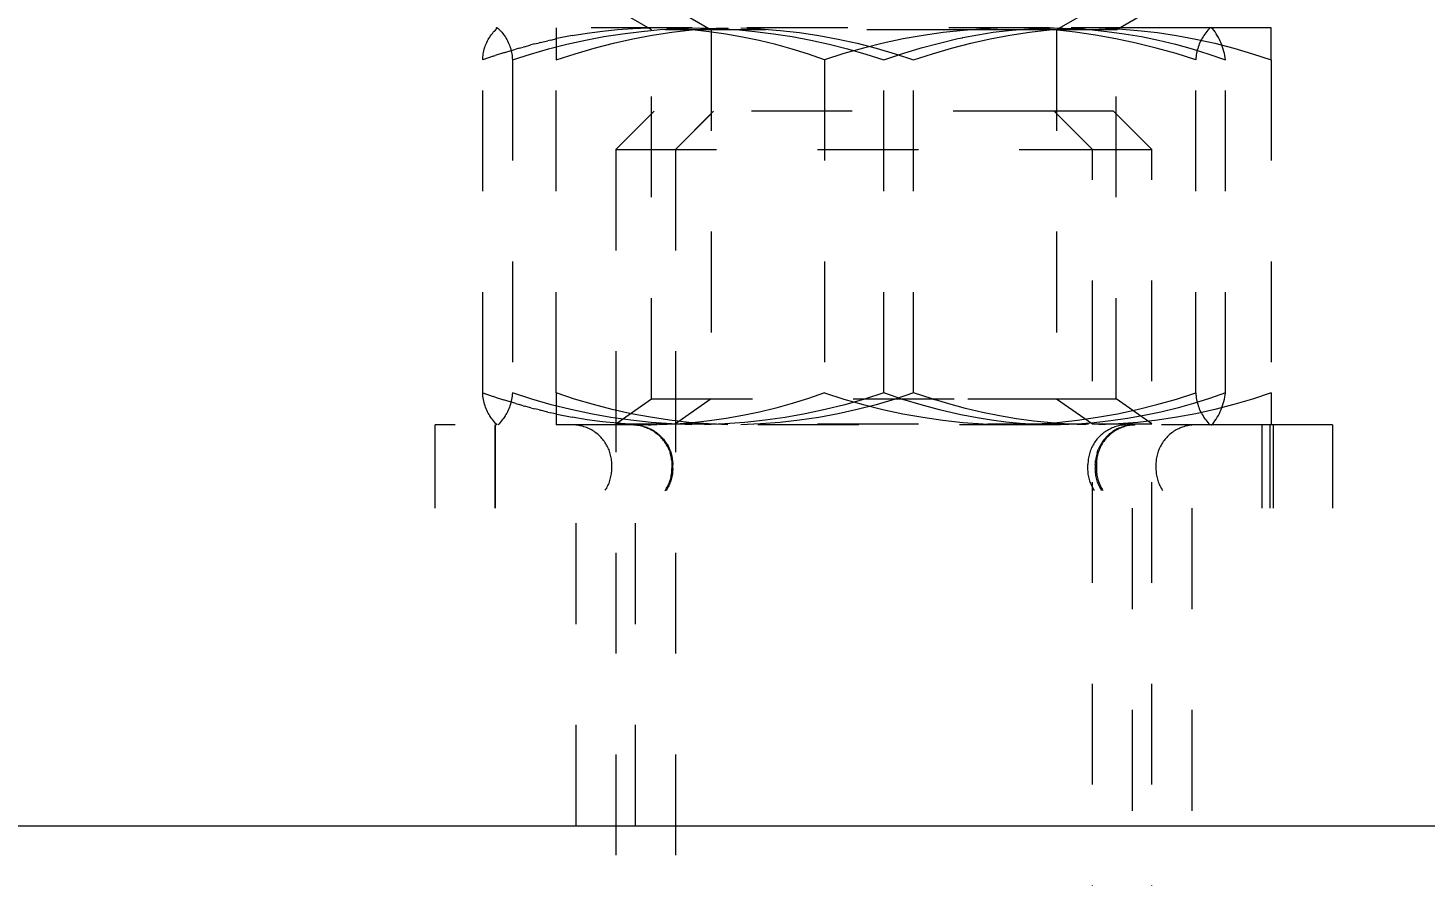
# Model space of a CAD drawing. Header units: inches. Extents: x -8 to 201, y -1 to 136.
# Drawn here: x 179.395 to 180.78, y 107.907 to 108.749 of the extents above; entities that cross this region are included whole.
import ezdxf

# ---------------------------------------------------------------- set-up
doc = ezdxf.new("R2010")
doc.units = ezdxf.units.IN
doc.linetypes.add('HIDDEN', pattern=[1.905, 1.27, -0.635])
for name, color, linetype, lineweight in [('ZANO_R', 7, 'Continuous', 0), ('ZANO_R_przerywana', 250, 'HIDDEN', 0), ('ZANO_W', 1, 'Continuous', 0)]:
    doc.layers.add(name, color=color, linetype=linetype, lineweight=lineweight)
doc.styles.get("Standard").update_dxf_attribs({"font": 'arial.ttf'})
doc.dimstyles.new('amerykanie', dxfattribs={"dimtxt": 50, "dimasz": 50, "dimexe": 0.5, "dimexo": 0.5, "dimgap": 1, "dimtad": 1, "dimdec": 0, "dimzin": 0, "dimlunit": 5, "dimtxsty": 'Standard', "dimcen": 0.09, "dimclrd": 1, "dimclre": 1, "dimclrt": 1, "dimazin": 0, "dimtfac": 1, "dimtdec": 0, "dimtmove": 0, "dimatfit": 3, "dimfxl": 1, "dimtzin": 0, "dimarcsym": 1})

# ---------------------------------------------------------------- blocks, each defined once
blk = doc.blocks.new('*D476')
at = {"layer": 'ZANO_W', "color": 1, "lineweight": -2}
for p, q in [((180.8687, 125.6746), (185.5206, 125.6746)), ((185.0206, 124.6746), (185.0206, 108.9573)), ((182.2336, 107.9573), (185.5206, 107.9573))]:
    blk.add_line(p, q, dxfattribs=at)
at = {"layer": 'ZANO_W', "color": 1}
for points in [[(185.1872, 124.6746), (184.8539, 124.6746), (185.0206, 125.6746)], [(184.8539, 108.9573), (185.1872, 108.9573), (185.0206, 107.9573)]]:
    blk.add_solid(points, dxfattribs=at)
at = {"layer": 'ZANO_W', "color": 1, "insert": (183.6803, 116.816), "char_height": 1.625, "attachment_point": 5, "rotation": 90}
blk.add_mtext('17 11/16', dxfattribs=at)
blk = doc.blocks.new('*D477')
at = {"layer": 'ZANO_W', "color": 1, "lineweight": -2}
blk.add_arc((154.9429, 107.9573), 5.9376, 93.97094, 170.33898, dxfattribs=at)
at = {"layer": 'ZANO_W', "color": 1}
for points in [[(154.5292, 113.7141), (154.5342, 114.0474), (155.5316, 113.8657)], [(148.9234, 108.9678), (149.2555, 108.9397), (149.0053, 107.9573)]]:
    blk.add_solid(points, dxfattribs=at)
at = {"layer": 'ZANO_W', "color": 1, "insert": (150.0585, 113.3526), "char_height": 1.625, "attachment_point": 5, "rotation": 42.155}
blk.add_mtext("95%%d41'", dxfattribs=at)

msp = doc.modelspace()

# ---------------------------------------------------------------- linework, layer by layer
at = {"layer": 'ZANO_R'}
msp.add_line((152.81072, 107.95732), (184.30819, 107.95732), dxfattribs=at)
msp.add_lwpolyline([(-3.00331, 107.95732), (188.98537, 107.95732)], dxfattribs=at)
at = {"layer": 'ZANO_R_przerywana', "ltscale": 0.05}
for p, q in [((180.00933, 108.74868), (179.97495, 108.76853)), ((180.03403, 108.76852), (180.07178, 108.74672)), ((180.45209, 108.76853), (180.41432, 108.74672)), ((180.47337, 108.74672), (180.51113, 108.76852)), ((179.85688, 108.74555), (179.85792, 108.74663)), ((179.85792, 108.74663), (179.85898, 108.74768)), ((179.85867, 108.7484), (179.85917, 108.74869)), ((179.85898, 108.74768), (179.86009, 108.74869)), ((179.85962, 108.74869), (179.85919, 108.74869)), ((179.86009, 108.74869), (179.86119, 108.74768)), ((180.05299, 108.74869), (179.86056, 108.74869)), ((179.86119, 108.74768), (179.86226, 108.74663)), ((179.86226, 108.74663), (179.86329, 108.74555)), ((179.91823, 108.74869), (179.91823, 108.71704)), ((179.96404, 108.74564), (179.97911, 108.74716)), ((179.97911, 108.74716), (179.99423, 108.74816)), ((179.99423, 108.74816), (180.00937, 108.74865)), ((180.00272, 108.7453), (180.0214, 108.74702)), ((180.01018, 108.74869), (180.00906, 108.74869)), ((180.00937, 108.74869), (180.00934, 108.74869)), ((180.01272, 108.74672), (180.00937, 108.74866)), ((180.01272, 108.38078), (180.01272, 108.74672)), ((180.32616, 108.74672), (180.01275, 108.74672)), ((180.02784, 108.74848), (180.02027, 108.74865)), ((180.0214, 108.74702), (180.04012, 108.74815)), ((180.03542, 108.74818), (180.02784, 108.74848)), ((180.03293, 108.74436), (180.05248, 108.74669)), ((180.05298, 108.7468), (180.03618, 108.74814)), ((180.04012, 108.74815), (180.05886, 108.74869)), ((180.05414, 108.74685), (180.05248, 108.7467)), ((180.06973, 108.74492), (180.05298, 108.7468)), ((180.05338, 108.74677), (180.06515, 108.74769)), ((180.05886, 108.74869), (180.07761, 108.74815)), ((180.4073, 108.74869), (180.06472, 108.74869)), ((180.06515, 108.74769), (180.07694, 108.74832)), ((180.07178, 108.74672), (180.07178, 108.38078)), ((180.07694, 108.74832), (180.08875, 108.74864)), ((180.07761, 108.74815), (180.09633, 108.74702)), ((180.09633, 108.74702), (180.115, 108.7453)), ((180.10143, 108.74865), (180.12083, 108.7478)), ((180.12083, 108.7478), (180.14019, 108.74627)), ((180.14019, 108.74627), (180.15948, 108.74408)), ((180.32202, 108.74631), (180.30195, 108.74412)), ((180.34214, 108.74782), (180.32202, 108.74631)), ((180.38992, 108.74672), (180.32616, 108.74672)), ((180.36231, 108.74865), (180.34214, 108.74782)), ((180.35145, 108.74436), (180.3666, 108.74622)), ((180.3666, 108.74622), (180.3818, 108.74756)), ((180.38693, 108.74833), (180.37425, 108.74865)), ((180.3818, 108.74756), (180.39704, 108.74838)), ((180.3996, 108.74769), (180.38693, 108.74833)), ((180.38745, 108.74439), (180.40703, 108.74671)), ((180.40848, 108.74672), (180.38992, 108.74672)), ((180.39704, 108.74838), (180.41229, 108.74869)), ((180.41225, 108.74674), (180.3996, 108.74769)), ((180.40692, 108.74869), (180.40677, 108.74869)), ((180.40692, 108.74865), (180.41107, 108.74869)), ((180.40715, 108.74672), (180.41926, 108.74768)), ((180.41305, 108.74672), (180.40848, 108.74672)), ((180.41229, 108.74869), (180.4296, 108.74814)), ((180.43274, 108.74441), (180.4124, 108.74672)), ((180.41409, 108.74672), (180.41305, 108.74672)), ((180.41429, 108.74672), (180.41409, 108.74672)), ((180.47337, 108.74672), (180.41429, 108.74672)), ((180.41429, 108.74672), (180.41432, 108.74672)), ((180.41431, 108.74672), (180.41429, 108.74672)), ((180.41432, 108.74672), (180.41431, 108.74672)), ((180.41431, 108.74672), (180.41431, 108.74672)), ((180.41432, 108.74672), (180.41432, 108.38078)), ((180.52868, 108.74869), (180.41798, 108.74869)), ((180.41926, 108.74768), (180.43139, 108.74832)), ((180.4296, 108.74814), (180.44687, 108.747)), ((180.43139, 108.74832), (180.44353, 108.74865)), ((180.44687, 108.747), (180.4641, 108.74528)), ((180.45628, 108.74864), (180.47562, 108.74777)), ((180.47337, 108.38078), (180.47337, 108.74672)), ((180.47562, 108.74777), (180.49492, 108.74624)), ((180.49492, 108.74624), (180.51415, 108.74403)), ((180.55856, 108.74869), (180.52868, 108.74869)), ((180.56576, 108.74869), (180.55856, 108.74869)), ((180.56426, 108.74632), (180.56321, 108.7451)), ((180.56535, 108.74751), (180.56426, 108.74632)), ((180.56648, 108.74865), (180.56535, 108.74751)), ((180.56743, 108.74869), (180.56576, 108.74869)), ((180.56754, 108.74863), (180.56742, 108.74865)), ((180.56779, 108.74869), (180.56743, 108.74869)), ((180.56766, 108.74861), (180.56754, 108.74863)), ((180.56778, 108.74858), (180.56766, 108.74861)), ((180.56789, 108.74855), (180.56778, 108.74858)), ((180.56786, 108.74869), (180.56779, 108.74869)), ((180.62692, 108.74869), (180.56785, 108.74869)), ((180.56785, 108.74869), (180.56786, 108.74869)), ((180.56786, 108.74869), (180.56786, 108.74869)), ((180.56786, 108.74869), (180.56786, 108.74869)), ((180.56787, 108.74869), (180.56879, 108.74816)), ((180.56801, 108.74851), (180.56789, 108.74855)), ((180.56813, 108.74847), (180.56801, 108.74851)), ((180.56824, 108.74842), (180.56813, 108.74847)), ((180.56835, 108.74837), (180.56824, 108.74842)), ((180.57007, 108.74646), (180.56878, 108.74815)), ((180.57131, 108.74472), (180.57007, 108.74646)), ((180.62692, 108.71704), (180.62692, 108.74869)), ((179.84826, 108.73165), (179.84882, 108.73303)), ((179.84882, 108.73303), (179.84943, 108.7344)), ((179.84943, 108.7344), (179.85008, 108.73575)), ((179.85008, 108.73575), (179.85078, 108.73707)), ((179.85078, 108.73707), (179.85153, 108.73837)), ((179.85153, 108.73837), (179.85231, 108.73964)), ((179.85231, 108.73964), (179.85315, 108.74088)), ((179.85315, 108.74088), (179.85402, 108.7421)), ((179.85402, 108.7421), (179.85494, 108.74328)), ((179.85494, 108.74328), (179.85589, 108.74443)), ((179.85589, 108.74443), (179.85688, 108.74555)), ((179.86329, 108.74555), (179.86429, 108.74443)), ((179.86429, 108.74443), (179.86524, 108.74328)), ((179.86524, 108.74328), (179.86615, 108.74209)), ((179.86615, 108.74209), (179.86703, 108.74088)), ((179.86703, 108.74088), (179.86786, 108.73964)), ((179.86786, 108.73964), (179.86865, 108.73837)), ((179.86865, 108.73837), (179.86939, 108.73707)), ((179.86939, 108.73707), (179.87009, 108.73575)), ((179.87009, 108.73575), (179.87075, 108.7344)), ((179.87075, 108.7344), (179.87135, 108.73303)), ((179.87135, 108.73303), (179.87191, 108.73165)), ((179.89719, 108.73287), (179.89317, 108.73182)), ((179.89719, 108.73288), (179.90124, 108.73391)), ((179.90243, 108.73421), (179.90124, 108.73391)), ((179.90243, 108.73421), (179.9098, 108.73599)), ((179.91294, 108.73672), (179.9098, 108.73599)), ((179.91067, 108.72798), (179.92884, 108.7326)), ((179.91294, 108.73672), (179.91897, 108.73806)), ((179.9341, 108.7411), (179.91897, 108.73806)), ((179.92884, 108.7326), (179.94715, 108.73665)), ((179.9341, 108.7411), (179.94903, 108.74362)), ((179.94715, 108.73665), (179.96558, 108.74012)), ((179.94903, 108.74362), (179.96404, 108.74564)), ((179.95584, 108.72866), (179.97491, 108.73354)), ((179.96558, 108.74012), (179.98411, 108.743)), ((179.97491, 108.73354), (179.99413, 108.73778)), ((179.98411, 108.743), (180.00272, 108.7453)), ((179.99413, 108.73778), (180.01348, 108.74139)), ((180.01348, 108.74139), (180.03293, 108.74436)), ((180.08641, 108.74251), (180.06973, 108.74492)), ((180.103, 108.73957), (180.08641, 108.74251)), ((180.11949, 108.7361), (180.103, 108.73957)), ((180.115, 108.7453), (180.13361, 108.743)), ((180.13587, 108.73211), (180.11949, 108.7361)), ((180.13361, 108.743), (180.15214, 108.74011)), ((180.15214, 108.74011), (180.17057, 108.73665)), ((180.15948, 108.74408), (180.17868, 108.74122)), ((180.17057, 108.73665), (180.18889, 108.7326)), ((180.17868, 108.74122), (180.19777, 108.73769)), ((180.18889, 108.7326), (180.20706, 108.72798)), ((180.19777, 108.73769), (180.21673, 108.7335)), ((180.21673, 108.7335), (180.23553, 108.72866)), ((180.24235, 108.73355), (180.22275, 108.7287)), ((180.26209, 108.73774), (180.24235, 108.73355)), ((180.28197, 108.74127), (180.26209, 108.73774)), ((180.28, 108.72886), (180.29819, 108.73375)), ((180.30195, 108.74412), (180.28197, 108.74127)), ((180.29819, 108.73375), (180.31652, 108.73806)), ((180.31024, 108.72868), (180.32934, 108.73356)), ((180.31652, 108.73806), (180.32104, 108.73902)), ((180.32104, 108.73902), (180.32139, 108.73909)), ((180.32139, 108.73909), (180.33637, 108.74198)), ((180.32934, 108.73356), (180.34858, 108.73781)), ((180.33637, 108.74198), (180.35145, 108.74436)), ((180.34858, 108.73781), (180.36796, 108.74142)), ((180.36796, 108.74142), (180.38745, 108.74439)), ((180.45298, 108.74145), (180.43274, 108.74441)), ((180.47313, 108.73784), (180.45298, 108.74145)), ((180.4641, 108.74528), (180.48125, 108.74297)), ((180.49315, 108.73359), (180.47313, 108.73784)), ((180.48125, 108.74297), (180.49832, 108.74008)), ((180.51302, 108.7287), (180.49315, 108.73359)), ((180.49832, 108.74008), (180.51528, 108.73661)), ((180.51415, 108.74403), (180.5333, 108.74117)), ((180.51528, 108.73661), (180.53212, 108.73257)), ((180.53212, 108.73257), (180.5488, 108.72795)), ((180.5333, 108.74117), (180.55234, 108.73764)), ((180.55234, 108.73764), (180.57124, 108.73346)), ((180.55576, 108.7327), (180.55517, 108.7312)), ((180.5564, 108.73418), (180.55576, 108.7327)), ((180.55708, 108.73564), (180.5564, 108.73418)), ((180.55782, 108.73708), (180.55708, 108.73564)), ((180.5586, 108.73849), (180.55782, 108.73708)), ((180.55943, 108.73987), (180.5586, 108.73849)), ((180.56031, 108.74122), (180.55943, 108.73987)), ((180.56123, 108.74255), (180.56031, 108.74122)), ((180.5622, 108.74384), (180.56123, 108.74255)), ((180.56321, 108.7451), (180.5622, 108.74384)), ((180.57124, 108.73346), (180.58999, 108.72863)), ((180.57248, 108.74294), (180.57131, 108.74472)), ((180.57359, 108.74112), (180.57248, 108.74294)), ((180.57463, 108.73926), (180.57359, 108.74112)), ((180.57561, 108.73737), (180.57463, 108.73926)), ((180.57653, 108.73544), (180.57561, 108.73737)), ((180.57738, 108.73349), (180.57653, 108.73544)), ((180.57816, 108.73151), (180.57738, 108.73349)), ((179.85567, 108.72055), (179.84538, 108.71704)), ((179.84538, 108.71704), (179.84544, 108.71854)), ((179.84544, 108.71854), (179.84555, 108.72003)), ((179.84555, 108.72003), (179.84572, 108.72151)), ((179.84572, 108.72151), (179.84593, 108.723)), ((179.84593, 108.723), (179.84619, 108.72447)), ((179.84619, 108.72447), (179.84651, 108.72593)), ((179.84651, 108.72593), (179.84687, 108.72738)), ((179.84687, 108.72738), (179.84729, 108.72882)), ((179.84729, 108.72882), (179.84775, 108.73024)), ((179.84775, 108.73024), (179.84826, 108.73165)), ((179.85567, 108.72055), (179.85789, 108.72128)), ((179.86599, 108.72389), (179.85789, 108.72128)), ((179.86599, 108.72389), (179.87821, 108.72762)), ((179.87191, 108.73165), (179.87242, 108.73024)), ((179.87242, 108.73024), (179.87289, 108.72882)), ((179.87289, 108.72882), (179.8733, 108.72738)), ((179.8733, 108.72738), (179.87367, 108.72593)), ((179.87367, 108.72593), (179.87398, 108.72447)), ((179.87398, 108.72447), (179.87425, 108.72299)), ((179.87425, 108.72299), (179.87446, 108.72151)), ((179.87446, 108.72151), (179.87462, 108.72003)), ((179.87462, 108.72003), (179.87473, 108.71854)), ((179.87473, 108.71854), (179.8748, 108.71704)), ((179.8748, 108.71704), (179.89264, 108.72279)), ((179.88155, 108.72859), (179.87821, 108.72761)), ((179.88155, 108.72859), (179.88552, 108.72972)), ((179.88675, 108.73006), (179.88552, 108.72972)), ((179.88675, 108.73007), (179.89317, 108.73182)), ((179.89264, 108.72279), (179.91067, 108.72798)), ((179.91823, 108.71704), (179.93694, 108.72316)), ((179.93694, 108.72316), (179.95584, 108.72866)), ((180.1521, 108.7276), (180.13587, 108.73211)), ((180.16819, 108.72258), (180.1521, 108.7276)), ((180.18411, 108.71704), (180.16819, 108.72258)), ((180.20333, 108.72319), (180.18411, 108.71704)), ((180.22275, 108.7287), (180.20333, 108.72319)), ((180.20706, 108.72798), (180.22508, 108.72279)), ((180.22508, 108.72279), (180.24293, 108.71704)), ((180.23553, 108.72866), (180.25415, 108.72317)), ((180.24293, 108.71704), (180.26197, 108.72339)), ((180.25415, 108.72317), (180.27258, 108.71704)), ((180.26197, 108.72339), (180.28, 108.72886)), ((180.27258, 108.71704), (180.29131, 108.72317)), ((180.29131, 108.72317), (180.31024, 108.72868)), ((180.53272, 108.72318), (180.51302, 108.7287)), ((180.55224, 108.71704), (180.53272, 108.72318)), ((180.5488, 108.72795), (180.56532, 108.72278)), ((180.55235, 108.71865), (180.55224, 108.71704)), ((180.55252, 108.72025), (180.55235, 108.71865)), ((180.55274, 108.72185), (180.55252, 108.72025)), ((180.55301, 108.72344), (180.55274, 108.72185)), ((180.55334, 108.72502), (180.55301, 108.72344)), ((180.55372, 108.72659), (180.55334, 108.72502)), ((180.55415, 108.72814), (180.55372, 108.72659)), ((180.55464, 108.72968), (180.55415, 108.72814)), ((180.55517, 108.7312), (180.55464, 108.72968)), ((180.56532, 108.72278), (180.58165, 108.71704)), ((180.57887, 108.7295), (180.57816, 108.73151)), ((180.57951, 108.72747), (180.57887, 108.7295)), ((180.58008, 108.72541), (180.57951, 108.72747)), ((180.58058, 108.72334), (180.58008, 108.72541)), ((180.58101, 108.72125), (180.58058, 108.72334)), ((180.58137, 108.71915), (180.58101, 108.72125)), ((180.58165, 108.71704), (180.58137, 108.71915)), ((180.58999, 108.72863), (180.60855, 108.72315)), ((180.60855, 108.72315), (180.62692, 108.71704)), ((179.84538, 108.38662), (179.84538, 108.71704)), ((179.8748, 108.71704), (179.8748, 108.38662)), ((179.91823, 108.38662), (179.91823, 108.71704)), ((180.18411, 108.71704), (180.18411, 108.38662)), ((180.24293, 108.38662), (180.24293, 108.71704)), ((180.27258, 108.38662), (180.27258, 108.71704)), ((180.55224, 108.38662), (180.55224, 108.71704)), ((180.58165, 108.38662), (180.58165, 108.71704)), ((180.62692, 108.71704), (180.62692, 108.38662)), ((180.01524, 108.66601), (179.97732, 108.62808)), ((180.4118, 108.66601), (180.01524, 108.66601)), ((180.0743, 108.66601), (180.03635, 108.62805)), ((180.07178, 108.66349), (180.03637, 108.62808)), ((180.47085, 108.66601), (180.4118, 108.66601)), ((180.44972, 108.62808), (180.4118, 108.66601)), ((180.50878, 108.62808), (180.47085, 108.66601)), ((179.97729, 108.62805), (179.97729, 102.79819)), ((179.97729, 108.62805), (180.44975, 108.62805)), ((180.03635, 108.62805), (180.03635, 102.79819)), ((180.44975, 108.62805), (180.50881, 108.62805)), ((180.44975, 102.79819), (180.44975, 108.62805)), ((180.50881, 102.79819), (180.50881, 108.62805)), ((179.84538, 108.38662), (179.85567, 108.38311)), ((179.84549, 108.38501), (179.84538, 108.38662)), ((179.8748, 108.38662), (179.87468, 108.38501)), ((179.89397, 108.38048), (179.8748, 108.38662)), ((179.91823, 108.38662), (179.91823, 108.35499)), ((179.93655, 108.38052), (179.91823, 108.38662)), ((180.18411, 108.38662), (180.16828, 108.38107)), ((180.18411, 108.38662), (180.20325, 108.38049)), ((180.24293, 108.38662), (180.22376, 108.38048)), ((180.26197, 108.38027), (180.24293, 108.38662)), ((180.27258, 108.38662), (180.25416, 108.38049)), ((180.29082, 108.38078), (180.27258, 108.38662)), ((180.5331, 108.38049), (180.55224, 108.38662)), ((180.55224, 108.38662), (180.55235, 108.38501)), ((180.58165, 108.38662), (180.56587, 108.38108)), ((180.58137, 108.38451), (180.58165, 108.38662)), ((180.62692, 108.38662), (180.60856, 108.38051)), ((180.62692, 108.38662), (180.62692, 108.35499)), ((179.84566, 108.38341), (179.84549, 108.38501)), ((179.84588, 108.38181), (179.84566, 108.38341)), ((179.84615, 108.38022), (179.84588, 108.38181)), ((179.84648, 108.37864), (179.84615, 108.38022)), ((179.84686, 108.37707), (179.84648, 108.37864)), ((179.84729, 108.37552), (179.84686, 108.37707)), ((179.84778, 108.37398), (179.84729, 108.37552)), ((179.84831, 108.37246), (179.84778, 108.37398)), ((179.8489, 108.37096), (179.84831, 108.37246)), ((179.85789, 108.38238), (179.85567, 108.38312)), ((179.85789, 108.38238), (179.86599, 108.37977)), ((179.87821, 108.37604), (179.86599, 108.37977)), ((179.87187, 108.37246), (179.87128, 108.37096)), ((179.87241, 108.37398), (179.87187, 108.37246)), ((179.87289, 108.37552), (179.87241, 108.37398)), ((179.87332, 108.37707), (179.87289, 108.37552)), ((179.8737, 108.37864), (179.87332, 108.37707)), ((179.87403, 108.38022), (179.8737, 108.37864)), ((179.8743, 108.38181), (179.87403, 108.38022)), ((179.87452, 108.38341), (179.8743, 108.38181)), ((179.87468, 108.38501), (179.87452, 108.38341)), ((179.87821, 108.37605), (179.88155, 108.37507)), ((179.88552, 108.37394), (179.88155, 108.37507)), ((179.88552, 108.37394), (179.88675, 108.3736)), ((179.89317, 108.37184), (179.88675, 108.37359)), ((179.91334, 108.37499), (179.89397, 108.38048)), ((179.93289, 108.37015), (179.91334, 108.37499)), ((179.95507, 108.37506), (179.93655, 108.38052)), ((179.97377, 108.37024), (179.95507, 108.37506)), ((179.97729, 108.35597), (180.01272, 108.38078)), ((180.01273, 108.38078), (180.32616, 108.38078)), ((180.07178, 108.38078), (180.03635, 108.35597)), ((180.15227, 108.37603), (180.13612, 108.37153)), ((180.16828, 108.38107), (180.15227, 108.37603)), ((180.20439, 108.37499), (180.18484, 108.37015)), ((180.20325, 108.38049), (180.22259, 108.37501)), ((180.22376, 108.38048), (180.20439, 108.37499)), ((180.23553, 108.375), (180.21673, 108.37016)), ((180.22259, 108.37501), (180.2421, 108.37017)), ((180.25416, 108.38049), (180.23553, 108.375)), ((180.28, 108.3748), (180.26197, 108.38027)), ((180.29819, 108.36991), (180.28, 108.3748)), ((180.29082, 108.38078), (180.29431, 108.37972)), ((180.30745, 108.37573), (180.29099, 108.38073)), ((180.32406, 108.37127), (180.30745, 108.37573)), ((180.32616, 108.38078), (180.41431, 108.38078)), ((180.41431, 108.38078), (180.47337, 108.38078)), ((180.41432, 108.38078), (180.44975, 108.35597)), ((180.50877, 108.356), (180.47337, 108.38078)), ((180.49427, 108.37018), (180.51377, 108.37501)), ((180.51377, 108.37501), (180.5331, 108.38049)), ((180.54991, 108.37606), (180.5338, 108.37157)), ((180.56587, 108.38108), (180.54991, 108.37606)), ((180.55235, 108.38501), (180.55252, 108.38341)), ((180.55252, 108.38341), (180.55274, 108.38181)), ((180.55274, 108.38181), (180.55301, 108.38022)), ((180.55301, 108.38022), (180.55334, 108.37864)), ((180.55334, 108.37864), (180.55372, 108.37707)), ((180.55372, 108.37707), (180.55415, 108.37552)), ((180.55415, 108.37552), (180.55463, 108.37398)), ((180.55463, 108.37398), (180.55517, 108.37246)), ((180.55517, 108.37246), (180.55576, 108.37096)), ((180.58999, 108.37503), (180.57125, 108.3702)), ((180.57737, 108.37017), (180.57815, 108.37215)), ((180.57815, 108.37215), (180.57886, 108.37416)), ((180.57886, 108.37416), (180.57951, 108.3762)), ((180.57951, 108.3762), (180.58008, 108.37825)), ((180.58008, 108.37825), (180.58058, 108.38032)), ((180.58058, 108.38032), (180.58101, 108.38241)), ((180.58101, 108.38241), (180.58137, 108.38451)), ((180.60856, 108.38051), (180.58999, 108.37503)), ((179.84954, 108.36948), (179.8489, 108.37096)), ((179.85022, 108.36802), (179.84954, 108.36948)), ((179.85096, 108.36658), (179.85022, 108.36802)), ((179.85174, 108.36517), (179.85096, 108.36658)), ((179.85257, 108.36379), (179.85174, 108.36517)), ((179.85345, 108.36244), (179.85257, 108.36379)), ((179.85437, 108.36111), (179.85345, 108.36244)), ((179.85534, 108.35982), (179.85437, 108.36111)), ((179.85635, 108.35857), (179.85534, 108.35982)), ((179.8574, 108.35734), (179.85635, 108.35857)), ((179.86383, 108.35856), (179.86278, 108.35734)), ((179.86484, 108.35982), (179.86383, 108.35856)), ((179.86581, 108.36111), (179.86484, 108.35982)), ((179.86673, 108.36244), (179.86581, 108.36111)), ((179.86761, 108.36379), (179.86673, 108.36244)), ((179.86844, 108.36517), (179.86761, 108.36379)), ((179.86922, 108.36658), (179.86844, 108.36517)), ((179.86996, 108.36802), (179.86922, 108.36658)), ((179.87064, 108.36948), (179.86996, 108.36802)), ((179.87128, 108.37096), (179.87064, 108.36948)), ((179.89317, 108.37184), (179.89719, 108.37079)), ((179.90124, 108.36975), (179.89719, 108.37078)), ((179.90124, 108.36975), (179.90243, 108.36945)), ((179.9098, 108.36767), (179.90243, 108.36945)), ((179.9098, 108.36767), (179.91294, 108.36694)), ((179.91897, 108.3656), (179.91294, 108.36694)), ((179.91897, 108.3656), (179.9341, 108.36256)), ((179.95258, 108.36596), (179.93289, 108.37015)), ((179.94903, 108.36004), (179.9341, 108.36256)), ((179.96404, 108.35802), (179.94903, 108.36004)), ((179.97241, 108.36243), (179.95258, 108.36596)), ((179.99234, 108.35957), (179.97241, 108.36243)), ((179.99263, 108.36606), (179.97377, 108.37024)), ((180.01235, 108.35738), (179.99234, 108.35957)), ((180.01161, 108.36253), (179.99263, 108.36606)), ((180.03071, 108.35967), (180.01161, 108.36253)), ((180.04989, 108.35746), (180.03071, 108.35967)), ((180.0397, 108.35832), (180.03638, 108.356)), ((180.07027, 108.35883), (180.0536, 108.35701)), ((180.08688, 108.3612), (180.07027, 108.35883)), ((180.1034, 108.3641), (180.08688, 108.3612)), ((180.11982, 108.36755), (180.1034, 108.3641)), ((180.1254, 108.35957), (180.10539, 108.35738)), ((180.13612, 108.37153), (180.11982, 108.36755)), ((180.14533, 108.36243), (180.1254, 108.35957)), ((180.15948, 108.35958), (180.14019, 108.35739)), ((180.16515, 108.36596), (180.14533, 108.36243)), ((180.17868, 108.36244), (180.15948, 108.35958)), ((180.18484, 108.37015), (180.16515, 108.36596)), ((180.19777, 108.36597), (180.17868, 108.36244)), ((180.21673, 108.37016), (180.19777, 108.36597)), ((180.2421, 108.37017), (180.26177, 108.36598)), ((180.26177, 108.36598), (180.28156, 108.36246)), ((180.28156, 108.36246), (180.30146, 108.3596)), ((180.31652, 108.3656), (180.29819, 108.36991)), ((180.30146, 108.3596), (180.32144, 108.3574)), ((180.32104, 108.36464), (180.31652, 108.3656)), ((180.32139, 108.36457), (180.32104, 108.36464)), ((180.33549, 108.36184), (180.32139, 108.36457)), ((180.34081, 108.36733), (180.32406, 108.37127)), ((180.34968, 108.35956), (180.33549, 108.36184)), ((180.35767, 108.36393), (180.34081, 108.36733)), ((180.36392, 108.35774), (180.34968, 108.35956)), ((180.37463, 108.36106), (180.35767, 108.36393)), ((180.39168, 108.35874), (180.37463, 108.36106)), ((180.40879, 108.35695), (180.39168, 108.35874)), ((180.41497, 108.35741), (180.43494, 108.35961)), ((180.43494, 108.35961), (180.45483, 108.36247)), ((180.46815, 108.35888), (180.45153, 108.35705)), ((180.45483, 108.36247), (180.47462, 108.36599)), ((180.48471, 108.36124), (180.46815, 108.35888)), ((180.47462, 108.36599), (180.49427, 108.37018)), ((180.50118, 108.36415), (180.48471, 108.36124)), ((180.51417, 108.35963), (180.49494, 108.35743)), ((180.51755, 108.36759), (180.50118, 108.36415)), ((180.53332, 108.36249), (180.51417, 108.35963)), ((180.5338, 108.37157), (180.51755, 108.36759)), ((180.55235, 108.36602), (180.53332, 108.36249)), ((180.57125, 108.3702), (180.55235, 108.36602)), ((180.55576, 108.37096), (180.55639, 108.36948)), ((180.55639, 108.36948), (180.55708, 108.36802)), ((180.55708, 108.36802), (180.55782, 108.36658)), ((180.55782, 108.36658), (180.5586, 108.36517)), ((180.5586, 108.36517), (180.55943, 108.36379)), ((180.55943, 108.36379), (180.56031, 108.36244)), ((180.56031, 108.36244), (180.56123, 108.36111)), ((180.56123, 108.36111), (180.5622, 108.35982)), ((180.5622, 108.35982), (180.56321, 108.35856)), ((180.56321, 108.35856), (180.56426, 108.35734)), ((180.57007, 108.3572), (180.5713, 108.35894)), ((180.5713, 108.35894), (180.57248, 108.36072)), ((180.57248, 108.36072), (180.57358, 108.36254)), ((180.57358, 108.36254), (180.57463, 108.3644)), ((180.57463, 108.3644), (180.57561, 108.36629)), ((180.57561, 108.36629), (180.57652, 108.36822)), ((180.57652, 108.36822), (180.57737, 108.37017)), ((179.79815, 108.27229), (179.79815, 108.35497)), ((180.61819, 108.35497), (179.79819, 108.35497)), ((179.85739, 108.35497), (179.85739, 108.27229)), ((179.85849, 108.35616), (179.8574, 108.35734)), ((179.8582, 108.27229), (179.8582, 108.35497)), ((179.85962, 108.35501), (179.85849, 108.35616)), ((179.85915, 108.35499), (179.85867, 108.35526)), ((179.86169, 108.35616), (179.86056, 108.35501)), ((179.86278, 108.35734), (179.86169, 108.35616)), ((179.93647, 108.35487), (179.93512, 108.35494)), ((179.93781, 108.35477), (179.93647, 108.35487)), ((179.93915, 108.35461), (179.93781, 108.35477)), ((179.94049, 108.35441), (179.93915, 108.35461)), ((179.94181, 108.35417), (179.94049, 108.35441)), ((179.94313, 108.35388), (179.94181, 108.35417)), ((179.94444, 108.35354), (179.94313, 108.35388)), ((179.94573, 108.35316), (179.94444, 108.35354)), ((179.94701, 108.35274), (179.94573, 108.35316)), ((179.94828, 108.35227), (179.94701, 108.35274)), ((179.94953, 108.35176), (179.94828, 108.35227)), ((179.95076, 108.35121), (179.94953, 108.35176)), ((179.95197, 108.35061), (179.95076, 108.35121)), ((179.95316, 108.34998), (179.95197, 108.35061)), ((179.95432, 108.3493), (179.95316, 108.34998)), ((179.95547, 108.34859), (179.95432, 108.3493)), ((179.95658, 108.34783), (179.95547, 108.34859)), ((179.95767, 108.34704), (179.95658, 108.34783)), ((179.95874, 108.34621), (179.95767, 108.34704)), ((179.95977, 108.34534), (179.95874, 108.34621)), ((179.96078, 108.34444), (179.95977, 108.34534)), ((179.96175, 108.34351), (179.96078, 108.34444)), ((179.97912, 108.35651), (179.96404, 108.35802)), ((179.97729, 108.35597), (180.34604, 108.35597)), ((179.99423, 108.3555), (179.97912, 108.35651)), ((180.00937, 108.35501), (179.99423, 108.3555)), ((179.99619, 108.35488), (179.99492, 108.35494)), ((179.99506, 108.35494), (179.99531, 108.35493)), ((179.99531, 108.35496), (179.99559, 108.35495)), ((179.99588, 108.35494), (179.99725, 108.35486)), ((179.99745, 108.35477), (179.99619, 108.35488)), ((179.99725, 108.35486), (179.99861, 108.35473)), ((179.99871, 108.35462), (179.99745, 108.35477)), ((179.99861, 108.35473), (179.99997, 108.35456)), ((179.99997, 108.35443), (179.99871, 108.35462)), ((179.99997, 108.35456), (180.00132, 108.35434)), ((180.00122, 108.3542), (179.99997, 108.35443)), ((180.00246, 108.35393), (180.00122, 108.3542)), ((180.00132, 108.35434), (180.00267, 108.35407)), ((180.00369, 108.35362), (180.00246, 108.35393)), ((180.00267, 108.35407), (180.004, 108.35376)), ((180.00491, 108.35328), (180.00369, 108.35362)), ((180.004, 108.35376), (180.00533, 108.3534)), ((180.0049, 108.35325), (180.00621, 108.35282)), ((180.00533, 108.3534), (180.00663, 108.35299)), ((180.00621, 108.35282), (180.00751, 108.35236)), ((180.00663, 108.35299), (180.00793, 108.35254)), ((180.00751, 108.35236), (180.00879, 108.35184)), ((180.00793, 108.35254), (180.00921, 108.35205)), ((180.00879, 108.35184), (180.01006, 108.35129)), ((180.00921, 108.35205), (180.01047, 108.35151)), ((180.00937, 108.35501), (180.01192, 108.35498)), ((180.01006, 108.35129), (180.0113, 108.35069)), ((180.01047, 108.35151), (180.01171, 108.35093)), ((180.0113, 108.35069), (180.01252, 108.35004)), ((180.01171, 108.35093), (180.01293, 108.3503)), ((180.03243, 108.35586), (180.01235, 108.35738)), ((180.01252, 108.35004), (180.01372, 108.34936)), ((180.01293, 108.3503), (180.01412, 108.34963)), ((180.01372, 108.34936), (180.01489, 108.34863)), ((180.01412, 108.34963), (180.0153, 108.34892)), ((180.01489, 108.34863), (180.01604, 108.34786)), ((180.0153, 108.34892), (180.01644, 108.34817)), ((180.01604, 108.34786), (180.01716, 108.34706)), ((180.01644, 108.34817), (180.01757, 108.34738)), ((180.01716, 108.34706), (180.01826, 108.34621)), ((180.01757, 108.34738), (180.01866, 108.34656)), ((180.01826, 108.34621), (180.01932, 108.34533)), ((180.01866, 108.34656), (180.01972, 108.34569)), ((180.01932, 108.34533), (180.02035, 108.34441)), ((180.01972, 108.34569), (180.02075, 108.34479)), ((180.03687, 108.35574), (180.02011, 108.35501)), ((180.02035, 108.34441), (180.02135, 108.34346)), ((180.02075, 108.34479), (180.02176, 108.34385)), ((180.05255, 108.35501), (180.03243, 108.35586)), ((180.0536, 108.35701), (180.03687, 108.35574)), ((180.06914, 108.35591), (180.04989, 108.35746)), ((180.08531, 108.35586), (180.06519, 108.35501)), ((180.08843, 108.35502), (180.06914, 108.35591)), ((180.10539, 108.35738), (180.08531, 108.35586)), ((180.12083, 108.35586), (180.10143, 108.35501)), ((180.14019, 108.35739), (180.12083, 108.35586)), ((180.32144, 108.3574), (180.34148, 108.35587)), ((180.34148, 108.35587), (180.36157, 108.35502)), ((180.34604, 108.35597), (180.44974, 108.35597)), ((180.37822, 108.35637), (180.36392, 108.35774)), ((180.37486, 108.35502), (180.39493, 108.35588)), ((180.39256, 108.35546), (180.37822, 108.35637)), ((180.40692, 108.35501), (180.39256, 108.35546)), ((180.39493, 108.35588), (180.41497, 108.35741)), ((180.40586, 108.35502), (180.40442, 108.35505)), ((180.42595, 108.35571), (180.40879, 108.35695)), ((180.43485, 108.35576), (180.41814, 108.35501)), ((180.44313, 108.35502), (180.42595, 108.35571)), ((180.45153, 108.35705), (180.43485, 108.35576)), ((180.44974, 108.35597), (180.50881, 108.35597)), ((180.47565, 108.35589), (180.45631, 108.35502)), ((180.45806, 108.34467), (180.45707, 108.34374)), ((180.45908, 108.34558), (180.45806, 108.34467)), ((180.46013, 108.34644), (180.45908, 108.34558)), ((180.4612, 108.34727), (180.46013, 108.34644)), ((180.46231, 108.34806), (180.4612, 108.34727)), ((180.46344, 108.34882), (180.46231, 108.34806)), ((180.4646, 108.34953), (180.46344, 108.34882)), ((180.46542, 108.34474), (180.46446, 108.34382)), ((180.46579, 108.3502), (180.4646, 108.34953)), ((180.46634, 108.34452), (180.46536, 108.34358)), ((180.46542, 108.34474), (180.46629, 108.34551)), ((180.46699, 108.35083), (180.46579, 108.3502)), ((180.46629, 108.34551), (180.46718, 108.34626)), ((180.46735, 108.34542), (180.46634, 108.34452)), ((180.46822, 108.35142), (180.46699, 108.35083)), ((180.46718, 108.34626), (180.4681, 108.34699)), ((180.46839, 108.34628), (180.46735, 108.34542)), ((180.4681, 108.34699), (180.46903, 108.34768)), ((180.46947, 108.35197), (180.46822, 108.35142)), ((180.46946, 108.34711), (180.46839, 108.34628)), ((180.46903, 108.34768), (180.46999, 108.34835)), ((180.47056, 108.34791), (180.46946, 108.34711)), ((180.47073, 108.35247), (180.46947, 108.35197)), ((180.47106, 108.34903), (180.47, 108.34833)), ((180.47168, 108.34866), (180.47056, 108.34791)), ((180.47201, 108.35292), (180.47073, 108.35247)), ((180.47216, 108.34968), (180.47106, 108.34903)), ((180.47283, 108.34937), (180.47168, 108.34866)), ((180.47331, 108.35334), (180.47201, 108.35292)), ((180.47327, 108.3503), (180.47216, 108.34968)), ((180.47401, 108.35005), (180.47283, 108.34937)), ((180.4744, 108.35089), (180.47327, 108.3503)), ((180.47462, 108.3537), (180.47331, 108.35334)), ((180.4752, 108.35068), (180.47401, 108.35005)), ((180.47555, 108.35144), (180.4744, 108.35089)), ((180.47594, 108.35403), (180.47462, 108.3537)), ((180.47642, 108.35128), (180.4752, 108.35068)), ((180.47671, 108.35195), (180.47555, 108.35144)), ((180.49494, 108.35743), (180.47565, 108.35589)), ((180.47727, 108.3543), (180.47594, 108.35403)), ((180.47766, 108.35183), (180.47642, 108.35128)), ((180.4767, 108.35198), (180.47788, 108.35245)), ((180.47861, 108.35453), (180.47727, 108.3543)), ((180.47891, 108.35233), (180.47766, 108.35183)), ((180.47788, 108.35245), (180.47907, 108.35288)), ((180.47996, 108.35471), (180.47861, 108.35453)), ((180.48018, 108.3528), (180.47891, 108.35233)), ((180.47907, 108.35288), (180.48028, 108.35328)), ((180.48132, 108.35485), (180.47996, 108.35471)), ((180.48147, 108.35322), (180.48018, 108.3528)), ((180.48149, 108.3536), (180.48029, 108.35325)), ((180.48267, 108.35494), (180.48132, 108.35485)), ((180.48277, 108.35359), (180.48147, 108.35322)), ((180.48269, 108.35391), (180.48149, 108.3536)), ((180.48391, 108.35418), (180.48269, 108.35391)), ((180.48408, 108.35392), (180.48277, 108.35359)), ((180.48514, 108.35442), (180.48391, 108.35418)), ((180.4854, 108.35421), (180.48408, 108.35392)), ((180.48637, 108.35461), (180.48514, 108.35442)), ((180.48674, 108.35445), (180.4854, 108.35421)), ((180.48761, 108.35476), (180.48637, 108.35461)), ((180.48808, 108.35464), (180.48674, 108.35445)), ((180.48885, 108.35487), (180.48761, 108.35476)), ((180.48942, 108.35479), (180.48808, 108.35464)), ((180.4901, 108.35494), (180.48885, 108.35487)), ((180.49077, 108.35489), (180.48942, 108.35479)), ((180.48973, 108.35493), (180.49156, 108.35497)), ((180.49212, 108.35494), (180.49077, 108.35489)), ((180.52531, 108.34444), (180.52434, 108.3435)), ((180.52632, 108.34534), (180.52531, 108.34444)), ((180.52735, 108.3462), (180.52632, 108.34534)), ((180.52841, 108.34703), (180.52735, 108.3462)), ((180.5295, 108.34783), (180.52841, 108.34703)), ((180.53062, 108.34858), (180.5295, 108.34783)), ((180.53176, 108.3493), (180.53062, 108.34858)), ((180.53293, 108.34997), (180.53176, 108.3493)), ((180.53412, 108.35061), (180.53293, 108.34997)), ((180.53533, 108.3512), (180.53412, 108.35061)), ((180.53656, 108.35176), (180.53533, 108.3512)), ((180.5378, 108.35227), (180.53656, 108.35176)), ((180.53907, 108.35274), (180.5378, 108.35227)), ((180.54035, 108.35316), (180.53907, 108.35274)), ((180.54164, 108.35354), (180.54035, 108.35316)), ((180.54295, 108.35388), (180.54164, 108.35354)), ((180.54427, 108.35417), (180.54295, 108.35388)), ((180.54559, 108.35441), (180.54427, 108.35417)), ((180.54692, 108.35461), (180.54559, 108.35441)), ((180.54826, 108.35477), (180.54692, 108.35461)), ((180.54961, 108.35487), (180.54826, 108.35477)), ((180.55096, 108.35493), (180.54961, 108.35487)), ((180.56426, 108.35734), (180.56535, 108.35616)), ((180.56535, 108.35616), (180.56648, 108.35501)), ((180.56741, 108.35501), (180.56754, 108.35503)), ((180.56754, 108.35503), (180.56766, 108.35505)), ((180.56766, 108.35505), (180.56778, 108.35508)), ((180.56778, 108.35508), (180.56789, 108.35511)), ((180.56879, 108.3555), (180.56787, 108.35497)), ((180.56789, 108.35511), (180.56801, 108.35515)), ((180.56801, 108.35515), (180.56813, 108.35519)), ((180.56813, 108.35519), (180.56824, 108.35524)), ((180.56824, 108.35524), (180.56835, 108.35528)), ((180.56878, 108.3555), (180.57007, 108.3572)), ((180.6255, 108.35497), (180.61819, 108.35497)), ((180.61819, 108.27229), (180.61819, 108.35497)), ((180.62811, 108.35497), (180.6255, 108.35497)), ((180.6255, 108.35497), (180.6255, 108.27229)), ((180.62873, 108.35497), (180.62811, 108.35497)), ((180.62887, 108.35497), (180.62873, 108.35497)), ((180.62889, 108.35497), (180.62887, 108.35497)), ((180.68791, 108.35497), (180.62888, 108.35497)), ((180.62888, 108.35497), (180.62889, 108.35497)), ((180.62889, 108.35497), (180.62889, 108.27229)), ((180.62889, 108.35497), (180.62889, 108.35497)), ((180.68795, 108.35497), (180.68795, 108.27229)), ((179.96269, 108.34254), (179.96175, 108.34351)), ((179.96359, 108.34154), (179.96269, 108.34254)), ((179.96447, 108.34051), (179.96359, 108.34154)), ((179.9653, 108.33945), (179.96447, 108.34051)), ((179.9661, 108.33837), (179.9653, 108.33945)), ((179.96686, 108.33725), (179.9661, 108.33837)), ((179.96758, 108.33612), (179.96686, 108.33725)), ((179.96827, 108.33495), (179.96758, 108.33612)), ((179.96891, 108.33377), (179.96827, 108.33495)), ((179.96951, 108.33256), (179.96891, 108.33377)), ((179.97007, 108.33133), (179.96951, 108.33256)), ((179.97059, 108.33009), (179.97007, 108.33133)), ((180.02225, 108.34254), (180.02135, 108.34346)), ((180.02176, 108.34385), (180.02272, 108.34288)), ((180.02312, 108.34158), (180.02225, 108.34254)), ((180.02272, 108.34288), (180.02366, 108.34188)), ((180.02396, 108.3406), (180.02312, 108.34158)), ((180.02366, 108.34188), (180.02455, 108.34084)), ((180.02476, 108.33959), (180.02396, 108.3406)), ((180.02455, 108.34084), (180.02542, 108.33978)), ((180.02553, 108.33856), (180.02476, 108.33959)), ((180.02542, 108.33978), (180.02624, 108.33868)), ((180.02627, 108.3375), (180.02553, 108.33856)), ((180.02624, 108.33868), (180.02703, 108.33756)), ((180.02697, 108.33642), (180.02627, 108.3375)), ((180.02764, 108.33531), (180.02697, 108.33642)), ((180.02703, 108.33756), (180.02777, 108.33641)), ((180.02826, 108.33418), (180.02764, 108.33531)), ((180.02777, 108.33641), (180.02848, 108.33523)), ((180.02886, 108.33304), (180.02826, 108.33418)), ((180.02848, 108.33523), (180.02914, 108.33403)), ((180.02941, 108.33187), (180.02886, 108.33304)), ((180.02914, 108.33403), (180.02976, 108.33281)), ((180.02993, 108.33069), (180.02941, 108.33187)), ((180.02976, 108.33281), (180.03034, 108.33157)), ((180.02993, 108.33069), (180.0304, 108.3295)), ((180.03034, 108.33157), (180.03088, 108.33031)), ((180.44864, 108.33148), (180.44812, 108.33022)), ((180.44921, 108.33271), (180.44864, 108.33148)), ((180.44982, 108.33393), (180.44921, 108.33271)), ((180.45047, 108.33513), (180.44982, 108.33393)), ((180.45116, 108.3363), (180.45047, 108.33513)), ((180.45189, 108.33745), (180.45116, 108.3363)), ((180.45266, 108.33857), (180.45189, 108.33745)), ((180.45347, 108.33966), (180.45266, 108.33857)), ((180.45432, 108.34073), (180.45347, 108.33966)), ((180.4552, 108.34176), (180.45432, 108.34073)), ((180.45519, 108.3295), (180.45565, 108.33069)), ((180.45612, 108.34276), (180.4552, 108.34176)), ((180.45618, 108.33191), (180.45565, 108.33069)), ((180.45707, 108.34374), (180.45612, 108.34276)), ((180.45674, 108.33311), (180.45618, 108.33191)), ((180.45699, 108.33138), (180.45647, 108.33014)), ((180.45734, 108.33429), (180.45674, 108.33311)), ((180.45755, 108.33261), (180.45699, 108.33138)), ((180.45799, 108.33545), (180.45734, 108.33429)), ((180.45816, 108.33382), (180.45755, 108.33261)), ((180.45867, 108.33659), (180.45799, 108.33545)), ((180.4588, 108.33501), (180.45816, 108.33382)), ((180.45939, 108.3377), (180.45867, 108.33659)), ((180.45949, 108.33618), (180.4588, 108.33501)), ((180.46015, 108.33879), (180.45939, 108.3377)), ((180.46022, 108.33732), (180.45949, 108.33618)), ((180.46094, 108.33985), (180.46015, 108.33879)), ((180.46098, 108.33844), (180.46022, 108.33732)), ((180.46177, 108.34089), (180.46094, 108.33985)), ((180.46179, 108.33952), (180.46098, 108.33844)), ((180.46263, 108.3419), (180.46177, 108.34089)), ((180.46263, 108.34058), (180.46179, 108.33952)), ((180.46353, 108.34288), (180.46263, 108.3419)), ((180.46351, 108.34162), (180.46263, 108.34058)), ((180.46442, 108.34262), (180.46351, 108.34162)), ((180.46446, 108.34382), (180.46353, 108.34288)), ((180.46536, 108.34358), (180.46442, 108.34262)), ((180.51602, 108.33133), (180.5155, 108.33008)), ((180.51658, 108.33256), (180.51602, 108.33133)), ((180.51718, 108.33376), (180.51658, 108.33256)), ((180.51782, 108.33495), (180.51718, 108.33376)), ((180.51851, 108.33611), (180.51782, 108.33495)), ((180.51923, 108.33725), (180.51851, 108.33611)), ((180.51999, 108.33836), (180.51923, 108.33725)), ((180.52079, 108.33945), (180.51999, 108.33836)), ((180.52162, 108.34051), (180.52079, 108.33945)), ((180.52249, 108.34154), (180.52162, 108.34051)), ((180.5234, 108.34254), (180.52249, 108.34154)), ((180.52434, 108.3435), (180.5234, 108.34254)), ((179.97107, 108.32883), (179.97059, 108.33009)), ((179.9715, 108.32755), (179.97107, 108.32883)), ((179.97188, 108.32626), (179.9715, 108.32755)), ((179.97223, 108.32495), (179.97188, 108.32626)), ((179.97252, 108.32364), (179.97223, 108.32495)), ((179.97278, 108.32231), (179.97252, 108.32364)), ((179.97298, 108.32098), (179.97278, 108.32231)), ((179.97314, 108.31964), (179.97298, 108.32098)), ((179.97326, 108.31829), (179.97314, 108.31964)), ((179.97333, 108.31695), (179.97326, 108.31829)), ((179.97335, 108.3156), (179.97333, 108.31695)), ((180.0304, 108.3295), (180.03083, 108.3283)), ((180.03083, 108.3283), (180.03122, 108.32708)), ((180.03088, 108.33031), (180.03137, 108.32903)), ((180.03158, 108.32584), (180.03122, 108.32708)), ((180.03137, 108.32903), (180.03181, 108.32773)), ((180.0319, 108.32458), (180.03158, 108.32584)), ((180.03181, 108.32773), (180.03222, 108.32642)), ((180.03218, 108.32332), (180.0319, 108.32458)), ((180.03241, 108.32204), (180.03218, 108.32332)), ((180.03222, 108.32642), (180.03257, 108.3251)), ((180.0326, 108.32076), (180.03241, 108.32204)), ((180.03257, 108.3251), (180.03288, 108.32376)), ((180.03275, 108.31947), (180.0326, 108.32076)), ((180.03275, 108.31947), (180.03286, 108.31818)), ((180.03286, 108.31818), (180.03292, 108.31689)), ((180.03288, 108.32376), (180.03314, 108.32242)), ((180.03292, 108.31689), (180.03294, 108.3156)), ((180.03314, 108.32242), (180.03336, 108.32106)), ((180.03336, 108.32106), (180.03353, 108.3197)), ((180.03353, 108.3197), (180.03365, 108.31834)), ((180.03365, 108.31834), (180.03372, 108.31697)), ((180.03372, 108.31697), (180.03375, 108.3156)), ((180.44539, 108.31696), (180.44538, 108.3156)), ((180.44546, 108.31832), (180.44539, 108.31696)), ((180.44557, 108.31968), (180.44546, 108.31832)), ((180.44572, 108.32103), (180.44557, 108.31968)), ((180.44593, 108.32237), (180.44572, 108.32103)), ((180.44618, 108.32371), (180.44593, 108.32237)), ((180.44648, 108.32504), (180.44618, 108.32371)), ((180.44682, 108.32635), (180.44648, 108.32504)), ((180.44721, 108.32766), (180.44682, 108.32635)), ((180.44764, 108.32895), (180.44721, 108.32766)), ((180.44812, 108.33022), (180.44764, 108.32895)), ((180.45268, 108.3156), (180.4527, 108.31689)), ((180.4527, 108.31689), (180.45277, 108.31818)), ((180.45277, 108.31818), (180.45287, 108.31947)), ((180.45302, 108.32076), (180.45287, 108.31947)), ((180.45321, 108.32204), (180.45302, 108.32076)), ((180.45344, 108.32331), (180.45321, 108.32204)), ((180.45371, 108.32458), (180.45344, 108.32331)), ((180.45371, 108.31695), (180.45369, 108.3156)), ((180.45402, 108.32584), (180.45371, 108.32458)), ((180.45378, 108.3183), (180.45371, 108.31695)), ((180.45389, 108.31965), (180.45378, 108.3183)), ((180.45406, 108.321), (180.45389, 108.31965)), ((180.45437, 108.32708), (180.45402, 108.32584)), ((180.45427, 108.32233), (180.45406, 108.321)), ((180.45452, 108.32366), (180.45427, 108.32233)), ((180.45437, 108.32708), (180.45476, 108.3283)), ((180.45482, 108.32498), (180.45452, 108.32366)), ((180.45476, 108.3283), (180.45519, 108.3295)), ((180.45516, 108.32629), (180.45482, 108.32498)), ((180.45555, 108.32759), (180.45516, 108.32629)), ((180.45599, 108.32887), (180.45555, 108.32759)), ((180.45647, 108.33014), (180.45599, 108.32887)), ((180.51277, 108.31695), (180.51274, 108.3156)), ((180.51284, 108.31829), (180.51277, 108.31695)), ((180.51295, 108.31964), (180.51284, 108.31829)), ((180.51311, 108.32098), (180.51295, 108.31964)), ((180.51332, 108.32231), (180.51311, 108.32098)), ((180.51357, 108.32363), (180.51332, 108.32231)), ((180.51387, 108.32495), (180.51357, 108.32363)), ((180.51421, 108.32625), (180.51387, 108.32495)), ((180.5146, 108.32754), (180.51421, 108.32625)), ((180.51503, 108.32882), (180.5146, 108.32754)), ((180.5155, 108.33008), (180.51503, 108.32882)), ((179.97223, 108.30233), (179.97253, 108.30364)), ((179.97253, 108.30364), (179.97278, 108.30496)), ((179.97278, 108.30496), (179.97298, 108.30629)), ((179.97298, 108.30629), (179.97314, 108.30763)), ((179.97314, 108.30763), (179.97326, 108.30897)), ((179.97326, 108.30897), (179.97333, 108.31032)), ((179.97333, 108.31032), (179.97335, 108.31166)), ((179.97335, 108.31166), (179.97335, 108.3156)), ((180.03176, 108.30216), (180.03207, 108.3035)), ((180.03207, 108.3035), (180.03234, 108.30484)), ((180.03234, 108.30484), (180.03255, 108.3062)), ((180.03255, 108.3062), (180.03272, 108.30756)), ((180.0329, 108.30356), (180.03259, 108.30224)), ((180.03272, 108.30756), (180.03284, 108.30892)), ((180.03284, 108.30892), (180.03292, 108.31029)), ((180.03316, 108.3049), (180.0329, 108.30356)), ((180.03292, 108.31029), (180.03294, 108.31166)), ((180.03294, 108.3156), (180.03294, 108.31166)), ((180.03337, 108.30624), (180.03316, 108.3049)), ((180.03353, 108.30759), (180.03337, 108.30624)), ((180.03365, 108.30894), (180.03353, 108.30759)), ((180.03372, 108.3103), (180.03365, 108.30894)), ((180.03375, 108.31166), (180.03372, 108.3103)), ((180.03375, 108.31166), (180.03375, 108.3156)), ((180.44538, 108.31166), (180.44538, 108.3156)), ((180.4454, 108.3103), (180.44538, 108.31166)), ((180.44546, 108.30893), (180.4454, 108.3103)), ((180.44557, 108.30757), (180.44546, 108.30893)), ((180.44574, 108.30621), (180.44557, 108.30757)), ((180.44594, 108.30486), (180.44574, 108.30621)), ((180.4462, 108.30352), (180.44594, 108.30486)), ((180.4465, 108.30218), (180.4462, 108.30352)), ((180.45268, 108.3156), (180.45268, 108.31166)), ((180.4527, 108.3103), (180.45268, 108.31166)), ((180.45276, 108.30894), (180.4527, 108.3103)), ((180.45287, 108.30758), (180.45276, 108.30894)), ((180.45303, 108.30622), (180.45287, 108.30758)), ((180.45324, 108.30488), (180.45303, 108.30622)), ((180.45349, 108.30354), (180.45324, 108.30488)), ((180.45378, 108.30221), (180.45349, 108.30354)), ((180.45369, 108.3156), (180.45369, 108.31166)), ((180.45369, 108.31166), (180.45371, 108.31031)), ((180.45371, 108.31031), (180.45378, 108.30896)), ((180.45378, 108.30896), (180.45389, 108.30761)), ((180.45389, 108.30761), (180.45406, 108.30627)), ((180.45406, 108.30627), (180.45427, 108.30493)), ((180.45427, 108.30493), (180.45452, 108.3036)), ((180.45452, 108.3036), (180.45482, 108.30228)), ((180.51274, 108.3156), (180.51274, 108.31166)), ((180.51274, 108.31166), (180.51277, 108.31031)), ((180.51277, 108.31031), (180.51284, 108.30897)), ((180.51284, 108.30897), (180.51295, 108.30762)), ((180.51295, 108.30762), (180.51311, 108.30629)), ((180.51311, 108.30629), (180.51332, 108.30495)), ((180.51332, 108.30495), (180.51357, 108.30363)), ((180.51357, 108.30363), (180.51387, 108.30231)), ((179.96689, 108.29005), (179.96761, 108.29118)), ((179.96761, 108.29118), (179.96829, 108.29234)), ((179.96829, 108.29234), (179.96893, 108.29353)), ((179.96893, 108.29353), (179.96953, 108.29473)), ((179.96953, 108.29473), (179.97009, 108.29596)), ((179.97009, 108.29596), (179.9706, 108.2972)), ((179.9706, 108.2972), (179.97107, 108.29846)), ((179.97107, 108.29846), (179.9715, 108.29974)), ((179.9715, 108.29974), (179.97189, 108.30103)), ((179.97189, 108.30103), (179.97223, 108.30233)), ((180.02622, 108.2897), (180.02696, 108.29085)), ((180.02696, 108.29085), (180.02767, 108.29202)), ((180.02787, 108.291), (180.02714, 108.28986)), ((180.02767, 108.29202), (180.02833, 108.29322)), ((180.02856, 108.29217), (180.02787, 108.291)), ((180.02833, 108.29322), (180.02895, 108.29445)), ((180.02922, 108.29336), (180.02856, 108.29217)), ((180.02895, 108.29445), (180.02953, 108.29569)), ((180.02983, 108.29458), (180.02922, 108.29336)), ((180.02953, 108.29569), (180.03007, 108.29695)), ((180.0304, 108.29581), (180.02983, 108.29458)), ((180.03007, 108.29695), (180.03056, 108.29823)), ((180.03093, 108.29707), (180.0304, 108.29581)), ((180.03056, 108.29823), (180.03101, 108.29953)), ((180.03141, 108.29834), (180.03093, 108.29707)), ((180.03101, 108.29953), (180.03141, 108.30084)), ((180.03141, 108.30084), (180.03176, 108.30216)), ((180.03185, 108.29962), (180.03141, 108.29834)), ((180.03224, 108.30092), (180.03185, 108.29962)), ((180.03259, 108.30224), (180.03224, 108.30092)), ((180.44685, 108.30086), (180.4465, 108.30218)), ((180.44724, 108.29955), (180.44685, 108.30086)), ((180.44768, 108.29826), (180.44724, 108.29955)), ((180.44816, 108.29698), (180.44768, 108.29826)), ((180.44869, 108.29572), (180.44816, 108.29698)), ((180.44926, 108.29448), (180.44869, 108.29572)), ((180.44988, 108.29326), (180.44926, 108.29448)), ((180.45053, 108.29206), (180.44988, 108.29326)), ((180.45123, 108.29088), (180.45053, 108.29206)), ((180.45197, 108.28973), (180.45123, 108.29088)), ((180.45413, 108.30089), (180.45378, 108.30221)), ((180.45452, 108.29958), (180.45413, 108.30089)), ((180.45495, 108.29829), (180.45452, 108.29958)), ((180.45482, 108.30228), (180.45516, 108.30097)), ((180.45543, 108.29701), (180.45495, 108.29829)), ((180.45516, 108.30097), (180.45555, 108.29967)), ((180.45596, 108.29575), (180.45543, 108.29701)), ((180.45555, 108.29967), (180.45599, 108.29839)), ((180.45653, 108.29451), (180.45596, 108.29575)), ((180.45599, 108.29839), (180.45647, 108.29713)), ((180.45647, 108.29713), (180.45699, 108.29588)), ((180.45714, 108.29329), (180.45653, 108.29451)), ((180.45699, 108.29588), (180.45755, 108.29465)), ((180.45779, 108.2921), (180.45714, 108.29329)), ((180.45755, 108.29465), (180.45816, 108.29344)), ((180.45848, 108.29092), (180.45779, 108.2921)), ((180.45816, 108.29344), (180.4588, 108.29225)), ((180.45922, 108.28977), (180.45848, 108.29092)), ((180.4588, 108.29225), (180.45949, 108.29108)), ((180.45949, 108.29108), (180.46022, 108.28994)), ((180.51387, 108.30231), (180.51421, 108.30101)), ((180.51421, 108.30101), (180.5146, 108.29972)), ((180.5146, 108.29972), (180.51503, 108.29844)), ((180.51503, 108.29844), (180.5155, 108.29718)), ((180.5155, 108.29718), (180.51602, 108.29593)), ((180.51602, 108.29593), (180.51658, 108.29471)), ((180.51658, 108.29471), (180.51718, 108.2935)), ((180.51718, 108.2935), (180.51782, 108.29231)), ((180.51782, 108.29231), (180.51851, 108.29115)), ((180.51851, 108.29115), (180.51923, 108.29001)), ((179.93792, 107.95732), (179.93792, 108.27229)), ((179.99697, 107.95732), (179.99697, 108.27229)), ((180.48912, 108.27229), (180.48912, 107.95732)), ((180.54818, 108.27229), (180.54818, 107.95732))]:
    msp.add_line(p, q, dxfattribs=at)

# ---------------------------------------------------------------- dimensions: what is measured, and where the dimension line sits
at = {"layer": 'ZANO_W'}
dim = msp.add_linear_dim(base=(185.02055, 107.95732), p1=(180.36865, 125.67464), p2=(181.73362, 107.95732), angle=90, dimstyle='amerykanie', override={"dimtxt": 1.625, "dimasz": 1, "dimgap": 0.5, "dimdec": 4, "dimaunit": 1, "dimadec": 1, "dimtdec": 4, "dimtmove": 1, "dimfrac": 2}, dxfattribs=at)
dim.commit()
dim.dimension.update_dxf_attribs({"geometry": '*D476', "text_midpoint": (183.68034, 116.81598)})
dim = msp.add_angular_dim_2l(base=(152.32078, 113.28462), line1=((-3.00331, 107.95732), (188.98537, 107.95732)), line2=((154.94549, 107.98326), (156.67065, 125.29747)), dimstyle='amerykanie', override={"dimtxt": 1.625, "dimasz": 1, "dimgap": 0.5, "dimdec": 4, "dimaunit": 1, "dimadec": 1, "dimtdec": 4, "dimtmove": 1, "dimfrac": 2}, dxfattribs=at)
dim.commit()
dim.dimension.update_dxf_attribs({"geometry": '*D477', "text_midpoint": (150.05845, 113.35263)})

doc.saveas('drawing.dxf')
